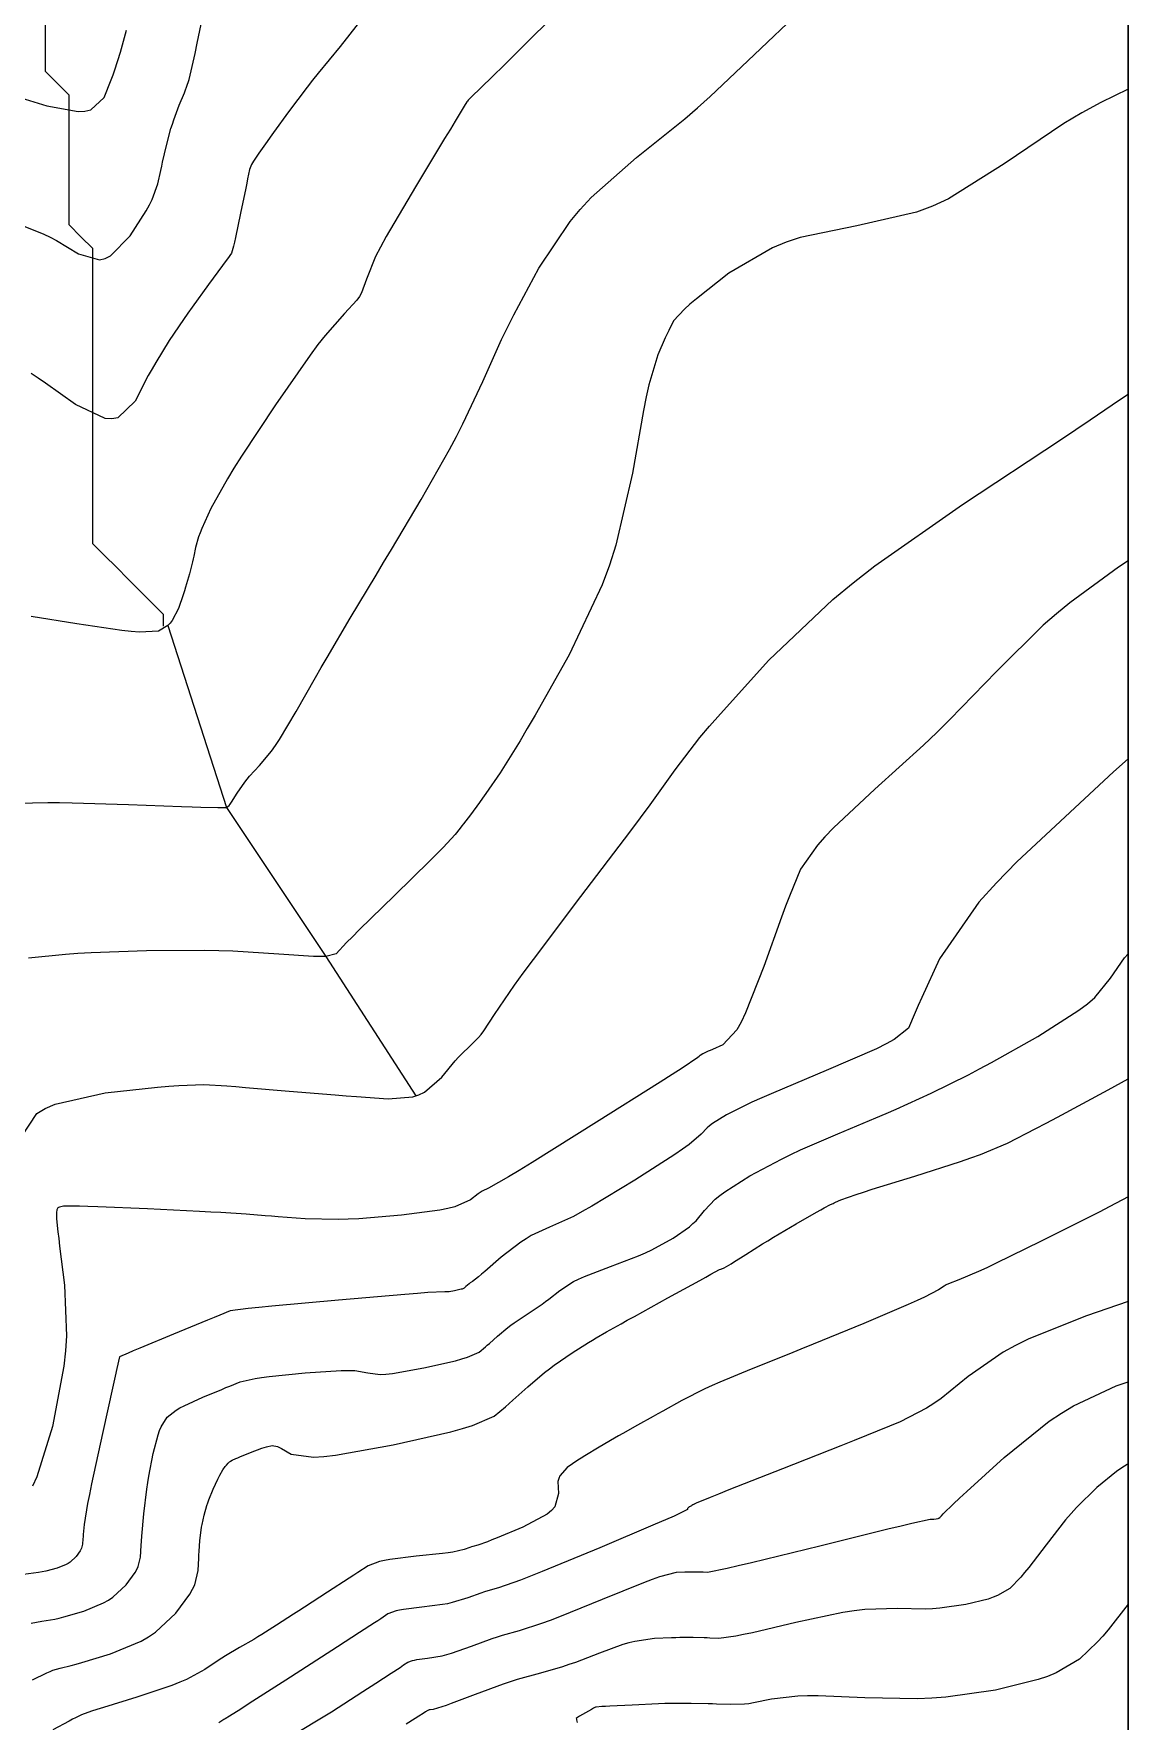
# Model space of a CAD drawing. Header units: metres. Extents: x 837117 to 838477, y 1189012 to 1191015.
# Drawn here: x 838383.8 to 838476.5, y 1190622.2 to 1190765.1 of the extents above; entities that cross this region are included whole.
import ezdxf

# ---------------------------------------------------------------- set-up
doc = ezdxf.new("R2010")
doc.units = ezdxf.units.M
doc.header["$LTSCALE"] = 0.3
doc.layers.add('COORD', color=7, linetype='Continuous', lineweight=20)
doc.layers.add('DRENAJE', color=5, linetype='Continuous', lineweight=25)
for name, color, linetype in [('COTAS 10', 1, 'Continuous'), ('COTAS INT', 252, 'Continuous'), ('MARCO IMP', 130, 'Continuous')]:
    doc.layers.add(name, color=color, linetype=linetype)

msp = doc.modelspace()

# ---------------------------------------------------------------- linework, layer by layer
at = {"layer": 'COORD'}
msp.add_lwpolyline([(837476.514, 1189013.872), (838476.514, 1189013.872), (838476.514, 1191013.872), (837476.514, 1191013.872)], close=True, dxfattribs=at)
at = {"layer": 'COTAS 10'}
for points, elevation in [([(838382.356, 1190759.77), (838384.933, 1190758.98), (838387.593, 1190758.502), (838388.156, 1190758.541), (838388.643, 1190758.655), (838389.775, 1190759.686), (838390.379, 1190761.199), (838390.534, 1190761.617), (838390.682, 1190762.034), (838391.172, 1190763.537), (838391.671, 1190765.395)], 1730), ([(838476.514, 1190760.403), (838474.202, 1190759.286), (838472.595, 1190758.399), (838471.053, 1190757.493), (838466.01, 1190754.077), (838461.279, 1190751.122), (838459.934, 1190750.508), (838458.573, 1190749.982), (838453.529, 1190748.818), (838448.738, 1190747.847), (838447.536, 1190747.443), (838446.389, 1190746.98), (838442.697, 1190744.817), (838439.946, 1190742.649), (838439.392, 1190742.183), (838438.928, 1190741.775), (838438.002, 1190740.783), (838437.593, 1190739.967), (838437.454, 1190739.669), (838437.305, 1190739.34), (838436.676, 1190737.892), (838435.923, 1190735.354), (838435.696, 1190734.337), (838435.46, 1190733.185), (838434.541, 1190727.892), (838433.123, 1190721.771), (838432.573, 1190720.098), (838431.954, 1190718.434), (838429.15, 1190712.5), (838426.276, 1190707.393), (838425.614, 1190706.25), (838425.009, 1190705.225), (838423.306, 1190702.5), (838422.115, 1190700.764), (838421.834, 1190700.362), (838421.573, 1190699.994), (838420.806, 1190698.947), (838420.224, 1190698.188), (838420.081, 1190698.001), (838419.945, 1190697.824), (838419.518, 1190697.268), (838418.499, 1190696.18), (838417.99, 1190695.668), (838417.382, 1190695.064), (838414.368, 1190692.122), (838411.387, 1190689.208), (838410.801, 1190688.622), (838410.318, 1190688.132), (838409.435, 1190687.163), (838408.564, 1190686.951), (838408.089, 1190686.939), (838407.513, 1190686.947), (838404.584, 1190687.146), (838400.68, 1190687.389), (838399.488, 1190687.426), (838398.247, 1190687.45), (838393.366, 1190687.425), (838388.672, 1190687.262), (838387.549, 1190687.199), (838386.503, 1190687.128), (838383.365, 1190686.808)], 1740), ([(838383.724, 1190625.675), (838384.929, 1190626.278), (838385.197, 1190626.396), (838385.435, 1190626.494), (838386.059, 1190626.674), (838386.977, 1190626.887), (838387.401, 1190627.006), (838387.899, 1190627.151), (838390.312, 1190627.892), (838392.924, 1190628.971), (838393.547, 1190629.329), (838394.128, 1190629.713), (838395.864, 1190631.317), (838397.038, 1190632.953), (838397.264, 1190633.358), (838397.447, 1190633.742), (838397.75, 1190634.957), (838397.785, 1190636.002), (838397.799, 1190636.279), (838397.815, 1190636.551), (838397.89, 1190637.49), (838397.997, 1190638.369), (838398.034, 1190638.603), (838398.073, 1190638.833), (838398.242, 1190639.633), (838398.476, 1190640.442), (838398.557, 1190640.679), (838398.645, 1190640.921), (838399.019, 1190641.841), (838399.399, 1190642.672), (838399.49, 1190642.857), (838399.576, 1190643.024), (838399.834, 1190643.463), (838400.035, 1190643.742), (838400.084, 1190643.807), (838400.131, 1190643.867), (838400.275, 1190644.039), (838400.404, 1190644.161), (838400.44, 1190644.189), (838400.477, 1190644.215), (838400.611, 1190644.287), (838400.935, 1190644.419), (838401.091, 1190644.483), (838401.275, 1190644.558), (838402.181, 1190644.928), (838403.126, 1190645.293), (838403.334, 1190645.365), (838403.52, 1190645.424), (838404.001, 1190645.535), (838404.451, 1190645.44), (838404.617, 1190645.37), (838404.801, 1190645.281), (838405.616, 1190644.8), (838407.51, 1190644.55), (838408.374, 1190644.607), (838409.386, 1190644.719), (838414.266, 1190645.576), (838419.131, 1190646.688), (838420.133, 1190646.96), (838420.985, 1190647.217), (838422.816, 1190648.013), (838423.773, 1190648.818), (838424.075, 1190649.08), (838424.392, 1190649.359), (838425.668, 1190650.509), (838427.081, 1190651.715), (838427.485, 1190652.03), (838427.894, 1190652.337), (838429.415, 1190653.378), (838430.809, 1190654.252), (838431.137, 1190654.453), (838431.441, 1190654.637), (838432.328, 1190655.157), (838433.565, 1190655.844), (838434.088, 1190656.134), (838434.69, 1190656.466), (838437.517, 1190658.026), (838440.221, 1190659.514), (838440.745, 1190659.801), (838441.172, 1190660.034), (838441.903, 1190660.425), (838442.021, 1190660.472), (838442.061, 1190660.488), (838442.105, 1190660.506), (838442.288, 1190660.582), (838442.695, 1190660.808), (838442.879, 1190660.92), (838443.093, 1190661.054), (838444.126, 1190661.718), (838445.531, 1190662.604), (838445.981, 1190662.878), (838446.457, 1190663.164), (838448.395, 1190664.302), (838450.123, 1190665.294), (838450.466, 1190665.489), (838450.751, 1190665.649), (838451.291, 1190665.94), (838451.523, 1190666.04), (838451.614, 1190666.081), (838451.715, 1190666.127), (838452.178, 1190666.34), (838453.466, 1190666.798), (838454.087, 1190666.998), (838454.824, 1190667.231), (838458.443, 1190668.339), (838462.304, 1190669.571), (838463.194, 1190669.881), (838464.006, 1190670.179), (838466.292, 1190671.146), (838468.682, 1190672.372), (838469.56, 1190672.833), (838470.533, 1190673.346), (838474.826, 1190675.64), (838476.514, 1190676.574)], 1750), ([(838476.514, 1190632.092), (838474.82, 1190629.919), (838474.365, 1190629.389), (838473.92, 1190628.897), (838472.397, 1190627.422), (838470.417, 1190626.269), (838469.684, 1190625.979), (838468.871, 1190625.701), (838465.268, 1190624.803), (838461.063, 1190624.208), (838459.871, 1190624.122), (838458.666, 1190624.07), (838454.215, 1190624.166), (838450.246, 1190624.341), (838449.345, 1190624.339), (838448.531, 1190624.315), (838446.308, 1190624.045), (838444.761, 1190623.723), (838444.373, 1190623.666), (838444.002, 1190623.623), (838442.809, 1190623.584), (838441.643, 1190623.631), (838441.289, 1190623.642), (838440.923, 1190623.652), (838439.486, 1190623.684), (838437.796, 1190623.679), (838437.269, 1190623.667), (838436.716, 1190623.651), (838434.508, 1190623.553), (838432.595, 1190623.448), (838432.23, 1190623.428), (838431.935, 1190623.412), (838431.461, 1190623.383), (838431.444, 1190623.377), (838431.437, 1190623.375), (838431.429, 1190623.373), (838431.392, 1190623.363), (838431.235, 1190623.284), (838431.151, 1190623.238), (838431.05, 1190623.181), (838430.541, 1190622.888), (838430.043, 1190622.595), (838429.949, 1190622.538), (838429.874, 1190622.492), (838429.761, 1190622.412), (838429.778, 1190622.354), (838429.785, 1190622.322), (838429.793, 1190622.283), (838429.83, 1190622.083)], 1760)]:
    msp.add_lwpolyline(points, dxfattribs=dict(at, elevation=elevation))
at = {"layer": 'COTAS INT'}
for points, elevation in [([(838431.598, 1190770.33), (838424.968, 1190763.742), (838423.682, 1190762.47), (838422.635, 1190761.436), (838420.841, 1190759.695), (838420.608, 1190759.474), (838420.546, 1190759.4), (838420.484, 1190759.319), (838420.268, 1190758.977), (838419.507, 1190757.698), (838419.101, 1190757.026), (838418.611, 1190756.216), (838416.137, 1190752.145), (838413.662, 1190747.921), (838413.171, 1190747.014), (838412.764, 1190746.221), (838411.999, 1190744.309), (838411.583, 1190743.154), (838411.397, 1190742.839), (838411.18, 1190742.525), (838410.142, 1190741.409), (838408.49, 1190739.552), (838407.886, 1190738.772), (838407.218, 1190737.876), (838404.28, 1190733.678), (838401.404, 1190729.317), (838400.776, 1190728.318), (838400.221, 1190727.41), (838398.824, 1190724.882), (838398.063, 1190723.198), (838397.91, 1190722.822), (838397.781, 1190722.486), (838397.522, 1190721.595), (838397.383, 1190720.864), (838397.331, 1190720.629), (838397.272, 1190720.379), (838397.009, 1190719.355), (838396.68, 1190718.224), (838396.58, 1190717.906), (838396.475, 1190717.586), (838396.064, 1190716.413), (838395.538, 1190715.399), (838395.362, 1190715.179), (838395.171, 1190714.985), (838394.37, 1190714.504), (838392.771, 1190714.41), (838392.078, 1190714.46), (838391.275, 1190714.543), (838387.47, 1190715.119), (838383.6, 1190715.731)], 1736), ([(838382.643, 1190748.943), (838384.663, 1190748.122), (838385.205, 1190747.861), (838385.738, 1190747.585), (838387.601, 1190746.465), (838389.376, 1190745.955), (838389.854, 1190746.065), (838390.327, 1190746.282), (838391.987, 1190747.972), (838393.334, 1190750.107), (838393.61, 1190750.606), (838393.843, 1190751.064), (838394.335, 1190752.382), (838394.577, 1190753.523), (838394.654, 1190753.869), (838394.734, 1190754.228), (838395.059, 1190755.634), (838395.439, 1190757.064), (838395.555, 1190757.438), (838395.675, 1190757.804), (838396.145, 1190759.046), (838396.576, 1190760.097), (838396.672, 1190760.341), (838396.758, 1190760.566), (838396.98, 1190761.21), (838397.321, 1190762.678), (838397.481, 1190763.423), (838397.67, 1190764.314), (838398.589, 1190768.752)], 1732), ([(838382.407, 1190699.941), (838385.018, 1190699.988), (838385.987, 1190699.979), (838387.064, 1190699.961), (838391.842, 1190699.817), (838396.335, 1190699.653), (838397.232, 1190699.623), (838397.978, 1190699.599), (838399.417, 1190699.567), (838399.808, 1190699.573), (838399.893, 1190699.573), (838399.968, 1190699.572), (838400.155, 1190699.565), (838400.366, 1190699.744), (838400.456, 1190699.861), (838400.56, 1190700.006), (838401.05, 1190700.775), (838401.691, 1190701.716), (838401.891, 1190701.97), (838402.101, 1190702.222), (838402.936, 1190703.109), (838403.958, 1190704.343), (838404.284, 1190704.813), (838404.629, 1190705.339), (838406.033, 1190707.703), (838407.666, 1190710.572), (838408.155, 1190711.417), (838408.662, 1190712.283), (838410.625, 1190715.593), (838412.806, 1190719.236), (838413.449, 1190720.312), (838414.109, 1190721.418), (838416.634, 1190725.656), (838419.036, 1190729.884), (838419.619, 1190730.984), (838420.165, 1190732.052), (838421.84, 1190735.656), (838423.444, 1190739.198), (838423.946, 1190740.228), (838424.473, 1190741.28), (838426.583, 1190745.257), (838429.235, 1190749.197), (838430.103, 1190750.225), (838431.029, 1190751.225), (838434.859, 1190754.613), (838438.95, 1190757.898), (838440.042, 1190758.834), (838441.116, 1190759.782), (838444.845, 1190763.302), (838448.752, 1190767.051)], 1738), ([(838411.922, 1190766.756), (838409.762, 1190764.016), (838407.909, 1190761.762), (838407.43, 1190761.159), (838406.965, 1190760.565), (838405.406, 1190758.497), (838404.127, 1190756.736), (838403.838, 1190756.336), (838403.577, 1190755.974), (838402.871, 1190754.982), (838402.436, 1190754.316), (838402.346, 1190754.159), (838402.269, 1190754.014), (838402.101, 1190753.588), (838401.933, 1190752.813), (838401.857, 1190752.447), (838401.767, 1190752.015), (838401.334, 1190749.91), (838400.902, 1190747.85), (838400.812, 1190747.447), (838400.736, 1190747.116), (838400.571, 1190746.526), (838400.223, 1190746.047), (838400.031, 1190745.786), (838399.799, 1190745.47), (838398.615, 1190743.866), (838397.222, 1190741.941), (838396.858, 1190741.422), (838396.502, 1190740.91), (838395.292, 1190739.114), (838394.149, 1190737.26), (838393.834, 1190736.712), (838393.521, 1190736.149), (838392.4, 1190733.989), (838390.949, 1190732.573), (838390.429, 1190732.478), (838389.857, 1190732.513), (838387.363, 1190733.711), (838384.8, 1190735.515), (838384.185, 1190735.931), (838383.61, 1190736.311)], 1734), ([(838382.784, 1190671.678), (838384.087, 1190673.64), (838384.781, 1190674.068), (838385.62, 1190674.445), (838389.852, 1190675.392), (838394.285, 1190675.878), (838395.25, 1190675.965), (838396.102, 1190676.032), (838398.23, 1190676.102), (838400.181, 1190675.98), (838400.921, 1190675.925), (838401.748, 1190675.861), (838405.454, 1190675.553), (838409.338, 1190675.227), (838410.275, 1190675.151), (838411.154, 1190675.081), (838413.83, 1190674.879), (838415.918, 1190675.063), (838416.425, 1190675.236), (838416.902, 1190675.462), (838418.367, 1190676.721), (838419.509, 1190678.105), (838419.781, 1190678.411), (838420.034, 1190678.683), (838420.789, 1190679.384), (838421.486, 1190680.084), (838421.702, 1190680.354), (838421.928, 1190680.658), (838422.829, 1190682.031), (838424.541, 1190684.532), (838425.279, 1190685.547), (838426.132, 1190686.701), (838430.163, 1190692.031), (838434.292, 1190697.473), (838435.206, 1190698.697), (838436.02, 1190699.799), (838438.132, 1190702.757), (838440.242, 1190705.494), (838441.055, 1190706.457), (838441.967, 1190707.508), (838446.087, 1190712.043), (838451.499, 1190717.178), (838453.225, 1190718.607), (838455.049, 1190720.04), (838462.463, 1190725.241), (838470.852, 1190730.764), (838473.292, 1190732.4), (838475.782, 1190734.081), (838476.514, 1190734.583)], 1742), ([(838476.514, 1190720.448), (838475.699, 1190719.912), (838471.563, 1190716.907), (838470.438, 1190715.973), (838469.321, 1190714.995), (838465.362, 1190711.097), (838461.408, 1190707.018), (838460.295, 1190705.927), (838459.174, 1190704.852), (838455.058, 1190701.105), (838451.557, 1190697.854), (838450.823, 1190697.09), (838450.191, 1190696.386), (838448.759, 1190694.339), (838447.816, 1190692.067), (838447.493, 1190691.222), (838447.142, 1190690.283), (838445.651, 1190686.11), (838444.105, 1190682.178), (838443.72, 1190681.391), (838443.354, 1190680.735), (838442.187, 1190679.456), (838441.292, 1190679.082), (838441.098, 1190678.997), (838440.926, 1190678.919), (838440.497, 1190678.706), (838440.262, 1190678.559), (838440.212, 1190678.523), (838440.169, 1190678.488), (838440.07, 1190678.382), (838438.72, 1190677.486), (838437.888, 1190676.953), (838436.857, 1190676.298), (838431.48, 1190672.904), (838426.017, 1190669.494), (838424.933, 1190668.829), (838424.033, 1190668.285), (838422.331, 1190667.327), (838421.797, 1190667.072), (838421.635, 1190666.97), (838421.466, 1190666.855), (838420.804, 1190666.33), (838419.482, 1190665.758), (838418.896, 1190665.614), (838418.216, 1190665.475), (838414.967, 1190665.027), (838411.362, 1190664.734), (838410.457, 1190664.693), (838409.593, 1190664.67), (838406.807, 1190664.733), (838404.504, 1190664.9), (838403.944, 1190664.943), (838403.417, 1190664.983), (838401.794, 1190665.115), (838399.659, 1190665.258), (838398.81, 1190665.305), (838397.849, 1190665.356), (838393.446, 1190665.569), (838389.234, 1190665.747), (838388.393, 1190665.777), (838387.694, 1190665.798), (838386.346, 1190665.803), (838385.996, 1190665.725), (838385.927, 1190665.694), (838385.87, 1190665.658), (838385.762, 1190665.496), (838385.742, 1190665.265), (838385.739, 1190665.187), (838385.739, 1190665.102), (838385.747, 1190664.741), (838385.864, 1190663.632), (838385.931, 1190663.075), (838386.012, 1190662.41), (838386.433, 1190659.106), (838386.592, 1190654.833), (838386.509, 1190653.556), (838386.371, 1190652.239), (838385.413, 1190647.146), (838384.078, 1190642.878), (838383.702, 1190642.081)], 1744), ([(838476.514, 1190703.677), (838475.27, 1190702.589), (838467.069, 1190694.972), (838465.349, 1190693.184), (838463.869, 1190691.536), (838460.515, 1190686.74), (838459.025, 1190683.477), (838458.72, 1190682.795), (838458.461, 1190682.208), (838457.915, 1190680.888), (838456.697, 1190679.912), (838456.015, 1190679.542), (838455.184, 1190679.129), (838450.935, 1190677.28), (838446.461, 1190675.41), (838445.488, 1190674.983), (838444.629, 1190674.597), (838442.484, 1190673.532), (838441.309, 1190672.794), (838441.061, 1190672.613), (838440.847, 1190672.442), (838440.352, 1190671.912), (838439.321, 1190671.029), (838438.768, 1190670.637), (838438.099, 1190670.18), (838434.72, 1190667.997), (838431.096, 1190665.803), (838430.274, 1190665.339), (838429.531, 1190664.938), (838427.499, 1190664.009), (838425.949, 1190663.304), (838425.508, 1190663.043), (838425.063, 1190662.754), (838423.414, 1190661.476), (838422.02, 1190660.272), (838421.735, 1190660.03), (838421.493, 1190659.828), (838420.987, 1190659.429), (838420.784, 1190659.294), (838420.734, 1190659.257), (838420.687, 1190659.222), (838420.539, 1190659.098), (838420.417, 1190658.989), (838420.387, 1190658.962), (838420.359, 1190658.937), (838420.268, 1190658.861), (838420.094, 1190658.785), (838420.013, 1190658.761), (838419.917, 1190658.735), (838419.455, 1190658.629), (838418.991, 1190658.548), (838418.895, 1190658.537), (838418.813, 1190658.532), (838418.633, 1190658.556), (838417.198, 1190658.481), (838416.324, 1190658.414), (838415.244, 1190658.326), (838409.623, 1190657.841), (838403.977, 1190657.327), (838402.88, 1190657.221), (838401.986, 1190657.131), (838400.443, 1190656.938), (838399.572, 1190656.578), (838399.101, 1190656.384), (838398.53, 1190656.149), (838395.641, 1190654.955), (838392.791, 1190653.774), (838392.244, 1190653.546), (838391.804, 1190653.362), (838391.091, 1190653.054), (838390.852, 1190652.04), (838390.71, 1190651.411), (838390.536, 1190650.63), (838389.632, 1190646.551), (838388.715, 1190642.286), (838388.531, 1190641.388), (838388.379, 1190640.613), (838388.084, 1190638.835), (838388.007, 1190637.987), (838387.992, 1190637.799), (838387.979, 1190637.63), (838387.956, 1190637.186), (838387.868, 1190636.833), (838387.814, 1190636.721), (838387.749, 1190636.603), (838387.407, 1190636.128), (838386.902, 1190635.661), (838386.734, 1190635.55), (838386.552, 1190635.445), (838385.793, 1190635.132), (838384.845, 1190634.892), (838384.544, 1190634.834), (838384.228, 1190634.78), (838382.948, 1190634.617)], 1746), ([(838383.6, 1190630.482), (838384.504, 1190630.645), (838385.602, 1190630.834), (838385.973, 1190630.92), (838386.372, 1190631.021), (838388.052, 1190631.512), (838389.738, 1190632.208), (838390.14, 1190632.439), (838390.515, 1190632.687), (838391.636, 1190633.722), (838392.394, 1190634.778), (838392.539, 1190635.039), (838392.658, 1190635.287), (838392.853, 1190636.072), (838392.905, 1190637.057), (838392.933, 1190637.431), (838392.967, 1190637.85), (838393.138, 1190639.731), (838393.386, 1190641.836), (838393.468, 1190642.396), (838393.556, 1190642.946), (838393.924, 1190644.85), (838394.353, 1190646.44), (838394.48, 1190646.793), (838394.61, 1190647.107), (838395.111, 1190647.925), (838395.892, 1190648.531), (838396.199, 1190648.712), (838396.546, 1190648.899), (838398.126, 1190649.621), (838399.733, 1190650.284), (838400.096, 1190650.434), (838400.423, 1190650.568), (838401.312, 1190650.933), (838402.556, 1190651.212), (838403.107, 1190651.293), (838403.748, 1190651.376), (838406.812, 1190651.688), (838409.847, 1190651.883), (838410.47, 1190651.892), (838410.999, 1190651.881), (838412.125, 1190651.678), (838413.162, 1190651.541), (838413.635, 1190651.572), (838414.189, 1190651.633), (838416.861, 1190652.103), (838419.524, 1190652.712), (838420.073, 1190652.861), (838420.54, 1190653.001), (838421.542, 1190653.437), (838422.066, 1190653.878), (838422.231, 1190654.021), (838422.405, 1190654.174), (838423.103, 1190654.803), (838423.959, 1190655.516), (838424.231, 1190655.721), (838424.519, 1190655.93), (838425.688, 1190656.713), (838426.871, 1190657.501), (838427.168, 1190657.714), (838427.451, 1190657.923), (838428.364, 1190658.659), (838429.526, 1190659.407), (838429.966, 1190659.625), (838430.459, 1190659.848), (838432.668, 1190660.691), (838435.028, 1190661.591), (838435.616, 1190661.849), (838436.175, 1190662.111), (838437.959, 1190663.091), (838439.342, 1190664.063), (838439.648, 1190664.32), (838439.922, 1190664.573), (838440.633, 1190665.441), (838441.524, 1190666.396), (838441.91, 1190666.703), (838442.356, 1190667.029), (838444.472, 1190668.358), (838447.14, 1190669.788), (838447.934, 1190670.178), (838448.752, 1190670.564), (838451.909, 1190671.935), (838455.14, 1190673.283), (838456.006, 1190673.656), (838456.858, 1190674.028), (838459.83, 1190675.369), (838462.97, 1190676.919), (838463.928, 1190677.423), (838464.925, 1190677.96), (838468.846, 1190680.169), (838472.331, 1190682.399), (838473.054, 1190682.949), (838473.671, 1190683.469), (838475.024, 1190685.105), (838476.196, 1190686.823), (838476.514, 1190687.184)], 1748), ([(838476.514, 1190666.578), (838474.955, 1190665.761), (838474.062, 1190665.304), (838473.104, 1190664.817), (838469.096, 1190662.81), (838465.333, 1190660.973), (838464.529, 1190660.592), (838463.828, 1190660.267), (838462.158, 1190659.558), (838461.288, 1190659.219), (838461.092, 1190659.127), (838460.916, 1190659.036), (838460.442, 1190658.717), (838459.26, 1190658.09), (838458.637, 1190657.806), (838457.886, 1190657.473), (838454.107, 1190655.872), (838449.836, 1190654.111), (838448.775, 1190653.678), (838447.768, 1190653.27), (838444.568, 1190651.991), (838441.933, 1190650.901), (838441.281, 1190650.611), (838440.664, 1190650.326), (838438.714, 1190649.339), (838437.083, 1190648.438), (838436.666, 1190648.207), (838436.265, 1190647.984), (838434.941, 1190647.245), (838433.7, 1190646.543), (838433.35, 1190646.343), (838432.998, 1190646.141), (838431.704, 1190645.39), (838430.489, 1190644.659), (838430.186, 1190644.469), (838429.899, 1190644.284), (838428.983, 1190643.664), (838428.371, 1190642.971), (838428.276, 1190642.74), (838428.213, 1190642.493), (838428.25, 1190641.459), (838427.938, 1190640.327), (838427.655, 1190640.017), (838427.286, 1190639.708), (838425.241, 1190638.608), (838423.072, 1190637.712), (838422.625, 1190637.533), (838422.244, 1190637.383), (838421.423, 1190637.093), (838421.009, 1190636.976), (838420.884, 1190636.936), (838420.756, 1190636.893), (838420.257, 1190636.71), (838419.318, 1190636.5), (838418.912, 1190636.44), (838418.442, 1190636.379), (838416.218, 1190636.149), (838413.987, 1190635.884), (838413.513, 1190635.8), (838413.101, 1190635.711), (838412.13, 1190635.352), (838411.261, 1190634.771), (838410.912, 1190634.543), (838410.517, 1190634.284), (838408.702, 1190633.106), (838406.75, 1190631.843), (838406.268, 1190631.532), (838405.812, 1190631.237), (838404.377, 1190630.311), (838403.125, 1190629.521), (838402.783, 1190629.313), (838402.444, 1190629.109), (838401.237, 1190628.409), (838400.065, 1190627.716), (838399.748, 1190627.517), (838399.433, 1190627.315), (838398.32, 1190626.557), (838396.768, 1190625.724), (838396.176, 1190625.474), (838395.513, 1190625.216), (838392.534, 1190624.213), (838389.724, 1190623.342), (838389.169, 1190623.167), (838388.709, 1190623.021), (838387.852, 1190622.733), (838387.343, 1190622.472), (838387.104, 1190622.344), (838386.822, 1190622.191), (838385.447, 1190621.437)], 1752), ([(838476.514, 1190657.732), (838472.967, 1190656.506), (838468.083, 1190654.558), (838466.951, 1190654.005), (838465.914, 1190653.447), (838462.967, 1190651.384), (838460.669, 1190649.517), (838460.042, 1190649.082), (838459.419, 1190648.683), (838457.2, 1190647.54), (838454.338, 1190646.376), (838453.309, 1190645.963), (838452.176, 1190645.512), (838447.233, 1190643.557), (838442.694, 1190641.768), (838441.818, 1190641.42), (838441.106, 1190641.138), (838439.91, 1190640.652), (838439.796, 1190640.589), (838439.767, 1190640.573), (838439.739, 1190640.557), (838439.647, 1190640.505), (838439.56, 1190640.457), (838439.536, 1190640.443), (838439.511, 1190640.428), (838439.421, 1190640.376), (838439.336, 1190640.325), (838439.315, 1190640.312), (838439.295, 1190640.299), (838439.231, 1190640.256), (838439.189, 1190640.207), (838439.182, 1190640.191), (838439.178, 1190640.174), (838439.18, 1190640.102), (838438.052, 1190639.559), (838437.334, 1190639.245), (838436.441, 1190638.86), (838431.751, 1190636.878), (838426.889, 1190634.869), (838425.886, 1190634.468), (838425.032, 1190634.133), (838423.191, 1190633.482), (838422.262, 1190633.219), (838421.983, 1190633.13), (838421.695, 1190633.033), (838420.576, 1190632.624), (838419.264, 1190632.224), (838418.854, 1190632.133), (838418.423, 1190632.051), (838416.697, 1190631.828), (838415.124, 1190631.641), (838414.789, 1190631.581), (838414.499, 1190631.519), (838413.814, 1190631.266), (838413.201, 1190630.857), (838412.956, 1190630.695), (838412.677, 1190630.513), (838411.398, 1190629.682), (838409.534, 1190628.478), (838408.184, 1190627.606), (838405.173, 1190625.662), (838402.382, 1190623.866), (838401.817, 1190623.506), (838401.343, 1190623.204), (838400.384, 1190622.61), (838400.02, 1190622.395), (838399.922, 1190622.333), (838399.824, 1190622.27), (838399.479, 1190622.035)], 1754), ([(838405.423, 1190620.805), (838409.021, 1190622.983), (838411.687, 1190624.704), (838412.787, 1190625.415), (838414.093, 1190626.259), (838414.837, 1190626.742), (838414.999, 1190626.848), (838415.142, 1190626.942), (838415.499, 1190627.18), (838415.897, 1190627.327), (838416.066, 1190627.363), (838416.26, 1190627.398), (838417.175, 1190627.507), (838418.403, 1190627.723), (838418.796, 1190627.826), (838419.21, 1190627.947), (838420.896, 1190628.537), (838422.634, 1190629.174), (838423.082, 1190629.324), (838423.515, 1190629.463), (838424.959, 1190629.87), (838426.859, 1190630.48), (838427.58, 1190630.746), (838428.385, 1190631.055), (838431.993, 1190632.521), (838435.485, 1190633.931), (838436.216, 1190634.203), (838436.845, 1190634.425), (838438.263, 1190634.799), (838438.962, 1190634.83), (838439.136, 1190634.835), (838439.303, 1190634.839), (838439.837, 1190634.84), (838440.292, 1190634.83), (838440.408, 1190634.827), (838440.52, 1190634.823), (838440.888, 1190634.809), (838442.554, 1190635.141), (838443.484, 1190635.357), (838444.617, 1190635.626), (838450.4, 1190637.044), (838456.156, 1190638.462), (838457.272, 1190638.732), (838458.181, 1190638.948), (838459.738, 1190639.282), (838459.94, 1190639.278), (838459.994, 1190639.28), (838460.048, 1190639.284), (838460.239, 1190639.311), (838460.402, 1190639.352), (838460.439, 1190639.364), (838460.472, 1190639.377), (838460.562, 1190639.43), (838460.643, 1190639.513), (838460.671, 1190639.546), (838460.701, 1190639.583), (838460.829, 1190639.751), (838461.708, 1190640.599), (838462.212, 1190641.065), (838462.829, 1190641.63), (838465.998, 1190644.508), (838469.83, 1190647.586), (838470.865, 1190648.279), (838471.889, 1190648.903), (838475.492, 1190650.579), (838476.514, 1190650.921)], 1756), ([(838476.514, 1190643.953), (838476.433, 1190643.915), (838475.983, 1190643.641), (838475.527, 1190643.336), (838473.842, 1190641.982), (838472.139, 1190640.293), (838471.673, 1190639.777), (838471.208, 1190639.24), (838469.551, 1190637.125), (838468.08, 1190635.188), (838467.734, 1190634.763), (838467.414, 1190634.386), (838466.479, 1190633.426), (838465.444, 1190632.823), (838465.061, 1190632.672), (838464.636, 1190632.526), (838462.753, 1190632.057), (838460.556, 1190631.746), (838459.932, 1190631.701), (838459.303, 1190631.674), (838456.976, 1190631.724), (838454.213, 1190631.644), (838453.309, 1190631.535), (838452.343, 1190631.388), (838448.354, 1190630.544), (838444.689, 1190629.674), (838443.928, 1190629.511), (838443.278, 1190629.382), (838441.849, 1190629.196), (838441.081, 1190629.227), (838440.849, 1190629.234), (838440.607, 1190629.241), (838439.662, 1190629.262), (838438.549, 1190629.259), (838438.203, 1190629.251), (838437.839, 1190629.24), (838436.385, 1190629.176), (838434.72, 1190628.937), (838434.223, 1190628.816), (838433.71, 1190628.671), (838431.727, 1190627.952), (838429.692, 1190627.161), (838429.146, 1190626.971), (838428.608, 1190626.794), (838426.727, 1190626.259), (838424.768, 1190625.706), (838424.18, 1190625.518), (838423.573, 1190625.314), (838421.215, 1190624.451), (838419.156, 1190623.67), (838418.738, 1190623.519), (838418.384, 1190623.396), (838417.653, 1190623.185), (838417.397, 1190623.155), (838417.342, 1190623.145), (838417.295, 1190623.135), (838417.183, 1190623.094), (838417.083, 1190623.027), (838417.043, 1190623), (838416.998, 1190622.971), (838416.789, 1190622.835), (838416.422, 1190622.598), (838416.114, 1190622.399), (838415.366, 1190621.916)], 1758)]:
    msp.add_lwpolyline(points, dxfattribs=dict(at, elevation=elevation))
at = {"layer": 'DRENAJE'}
for p, q in [((838395.171, 1190714.985), (838400.155, 1190699.565)), ((838400.155, 1190699.565), (838408.564, 1190686.951)), ((838408.564, 1190686.951), (838416.172, 1190675.15))]:
    msp.add_line(p, q, dxfattribs=at)
msp.add_polyline3d([(838394.814, 1190714.911, 0), (838394.814, 1190715.911, 0), (838393.814, 1190716.911, 0), (838392.814, 1190717.91, 0), (838391.815, 1190718.91, 0), (838390.815, 1190719.91, 0), (838389.815, 1190720.909, 0), (838388.816, 1190721.909, 0), (838388.816, 1190746.901, 0), (838387.816, 1190747.9, 0), (838386.816, 1190748.9, 0), (838386.816, 1190759.896, 0), (838385.817, 1190760.896, 0), (838384.817, 1190761.896, 0), (838384.817, 1190774.891, 0)], dxfattribs=at)
at = {"layer": 'MARCO IMP'}
msp.add_lwpolyline([(837116.514, 1189053.872), (837116.514, 1191013.872), (838476.514, 1191013.872), (838476.514, 1189053.872), (837116.514, 1189053.872)], dxfattribs=at)

doc.saveas('drawing.dxf')
